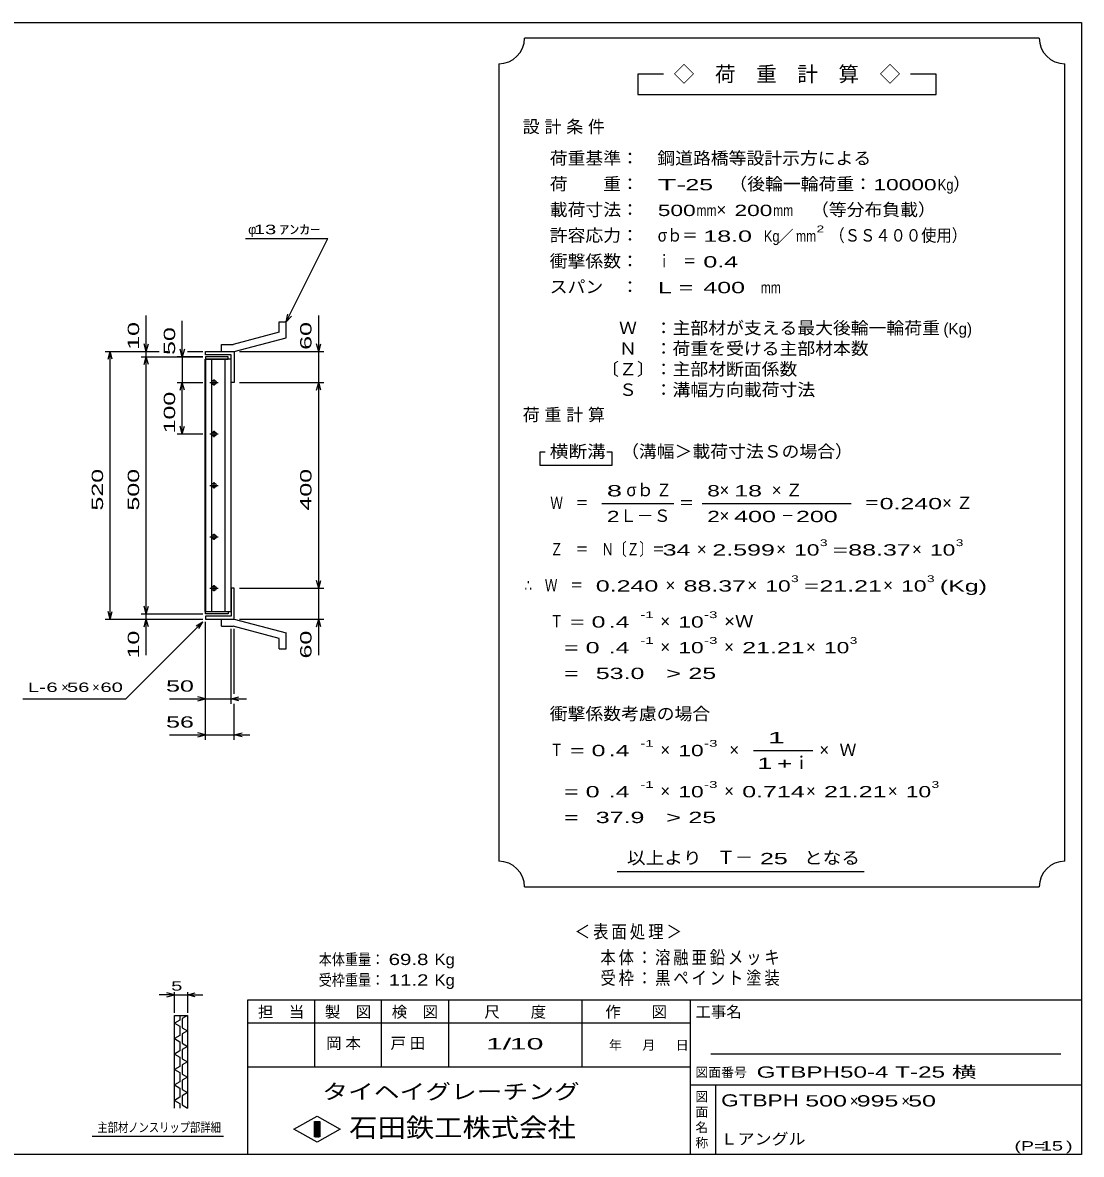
# Model space of a CAD drawing. Units: millimetres, scale not verified. Extents: x -1820 to 1731, y -1282 to 1054.
# Drawn here: x -326 to 1731, y -1146 to 1054 of the extents above; entities that cross this region are included whole.
import ezdxf
from ezdxf.enums import TextEntityAlignment as Align

# ---------------------------------------------------------------- set-up
doc = ezdxf.new("R2010")
doc.units = ezdxf.units.MM
doc.header["$LTSCALE"] = 10
for name, color, linetype, lineweight in [('0_2', 150, 'Continuous', 25), ('16', 3, 'Continuous', 25), ('19', 6, 'Continuous', 25), ('22', 2, 'Continuous', 25)]:
    doc.layers.add(name, color=color, linetype=linetype, lineweight=lineweight)
doc.styles.add('ベクトル', font='')
doc.styles.get('ベクトル').set_extended_font_data('ベクトル')

msp = doc.modelspace()

# ---------------------------------------------------------------- linework, layer by layer
at = {"layer": '0_2'}
for p, q in [((-1729, 1053.5), (1731, 1053.5)), ((1731, 1053.5), (1731, -1146.5)), ((1731, -846.5), (111, -846.5)), ((111, -846.5), (111, -1146.5)), ((241, -846.5), (241, -976.5)), ((371, -976.5), (371, -846.5)), ((501, -846.5), (501, -976.5)), ((761, -976.5), (761, -846.5)), ((971, -846.5), (971, -1146.5)), ((971, -891.5), (111, -891.5)), ((1691, -951.5), (1011, -951.5)), ((111, -976.5), (971, -976.5)), ((971, -1011.5), (1731, -1011.5)), ((1021, -1146.5), (1021, -1011.5)), ((201, -1097.5), (246, -1072.5)), ((246, -1072.5), (291, -1097.5)), ((246, -1122.5), (201, -1097.5)), ((241, -1082.5), (251, -1082.5)), ((241, -1112.5), (241, -1082.5)), ((241, -1082.5), (243, -1082.5)), ((243, -1082.5), (243, -1112.5)), ((245, -1112.5), (245, -1082.5)), ((245, -1082.5), (247, -1082.5)), ((291, -1097.5), (246, -1122.5)), ((247, -1082.5), (247, -1112.5)), ((249, -1112.5), (249, -1082.5)), ((249, -1082.5), (251, -1082.5)), ((251, -1082.5), (251, -1112.5)), ((251, -1082.5), (251, -1112.5)), ((251, -1112.5), (241, -1112.5)), ((243, -1112.5), (245, -1112.5)), ((247, -1112.5), (249, -1112.5)), ((1731, -1146.5), (-1729, -1146.5))]:
    msp.add_line(p, q, dxfattribs=at)
at = {"layer": '0_2', "color": 4}
for p, q in [((-31, -836.5), (-46, -832.5)), ((-31, -871.5), (-31, -831.5)), ((-6, -831.5), (-6, -871.5)), ((-6, -836.5), (9, -832.5)), ((-31, -836.5), (-61, -836.5)), ((-46, -840.5), (-31, -836.5)), ((-31, -836.5), (-6, -836.5)), ((9, -840.5), (-6, -836.5)), ((-6, -836.5), (24, -836.5)), ((-31, -876.5), (-6, -876.5)), ((-31, -1056.5), (-31, -876.5)), ((-21, -876.5), (-21, -885.5)), ((-6, -876.5), (-16, -882.5)), ((-6, -876.5), (-6, -1056.5)), ((-21, -885.5), (-31, -891.5)), ((-31, -891.5), (-21, -897.5)), ((-21, -897.5), (-21, -915.5)), ((-16, -882.5), (-16, -900.5)), ((-16, -900.5), (-6, -906.5)), ((-21, -915.5), (-31, -921.5)), ((-31, -921.5), (-21, -927.5)), ((-6, -906.5), (-16, -912.5)), ((-16, -912.5), (-16, -930.5)), ((-21, -945.5), (-31, -951.5)), ((-21, -927.5), (-21, -945.5)), ((-16, -930.5), (-6, -936.5)), ((-6, -936.5), (-16, -942.5)), ((-16, -942.5), (-16, -960.5)), ((-31, -951.5), (-21, -957.5)), ((-21, -957.5), (-21, -975.5)), ((-16, -960.5), (-6, -966.5)), ((-6, -966.5), (-16, -972.5)), ((-21, -975.5), (-31, -981.5)), ((-31, -981.5), (-21, -987.5)), ((-21, -987.5), (-21, -1005.5)), ((-16, -972.5), (-16, -990.5)), ((-21, -1005.5), (-31, -1011.5)), ((-31, -1011.5), (-21, -1017.5)), ((-16, -990.5), (-6, -996.5)), ((-6, -996.5), (-16, -1002.5)), ((-16, -1002.5), (-16, -1020.5)), ((-21, -1017.5), (-21, -1035.5)), ((-16, -1020.5), (-6, -1026.5)), ((-6, -1026.5), (-16, -1032.5)), ((-16, -1032.5), (-16, -1050.5)), ((-21, -1035.5), (-31, -1041.5)), ((-31, -1041.5), (-21, -1047.5)), ((-21, -1047.5), (-21, -1056.5)), ((-16, -1050.5), (-6, -1056.5)), ((64, -1111.5), (-191, -1111.5))]:
    msp.add_line(p, q, dxfattribs=at)
at = {"layer": '16'}
for p, q in [((28.3, -91.5), (28.3, 399.5)), ((28.3, 399.5), (29, 399.5)), ((73, 404), (29, 404)), ((29, 404), (29, 399.5)), ((29, 399.5), (73, 399.5)), ((29, 399.5), (29, -91.5)), ((79, 399.5), (29, 399.5)), ((40.5, 399.5), (40.5, -91.5)), ((67.5, -91.5), (67.5, 399.5)), ((73, 399.5), (73, 404)), ((79, -91.5), (79, 399.5)), ((37.5, 354), (53.5, 354)), ((47.5, 357), (43.5, 357)), ((45.5, 360), (45.5, 348)), ((43.5, 351), (47.5, 351)), ((37.5, 254), (53.5, 254)), ((47.5, 257), (43.5, 257)), ((43.5, 251), (47.5, 251)), ((45.5, 260), (45.5, 248)), ((37.5, 154), (53.5, 154)), ((47.5, 157), (43.5, 157)), ((45.5, 160), (45.5, 148)), ((43.5, 151), (47.5, 151)), ((37.5, 54), (53.5, 54)), ((47.5, 57), (43.5, 57)), ((43.5, 51), (47.5, 51)), ((45.5, 60), (45.5, 48)), ((47.5, -43), (43.5, -43)), ((45.5, -40), (45.5, -52)), ((37.5, -46), (53.5, -46)), ((43.5, -49), (47.5, -49)), ((29, -91.5), (28.3, -91.5)), ((29, -91.5), (73, -91.5)), ((29, -96), (29, -91.5)), ((29, -91.5), (79, -91.5)), ((73, -96), (29, -96)), ((73, -91.5), (73, -96))]:
    msp.add_line(p, q, dxfattribs=at)
for centre, radius, start, end in [((43.5, 354), 3, 90, 270), ((45.5, 354), 4, 46.6, 133.4), ((47.5, 354), 3, 270, 90), ((45.5, 354), 4, 226.6, 313.4), ((43.5, 254), 3, 90, 270), ((45.5, 254), 4, 46.6, 133.4), ((45.5, 254), 4, 226.6, 313.4), ((47.5, 254), 3, 270, 90), ((43.5, 154), 3, 90, 270), ((45.5, 154), 4, 46.6, 133.4), ((47.5, 154), 3, 270, 90), ((45.5, 154), 4, 226.6, 313.4), ((43.5, 54), 3, 90, 270), ((45.5, 54), 4, 46.6, 133.4), ((45.5, 54), 4, 226.6, 313.4), ((47.5, 54), 3, 270, 90), ((43.5, -46), 3, 90, 270), ((45.5, -46), 4, 46.6, 133.4), ((47.5, -46), 3, 270, 90), ((45.5, -46), 4, 226.6, 313.4)]:
    msp.add_arc(centre, radius, start, end, dxfattribs=at)
at = {"layer": '19'}
for p, q in [((172, 472), (186, 472)), ((172, 452), (172, 472)), ((186, 441), (186, 472)), ((172, 452), (83, 428)), ((85, 414), (186, 441)), ((60, 428), (83, 428)), ((60, 414), (60, 428)), ((29, 408), (29, 414)), ((29, 414), (84, 414)), ((79, 408), (29, 408)), ((60, 414), (85, 414)), ((79, 354), (79, 408)), ((84, 414), (85, 413)), ((85, 413), (85, 354)), ((85, 354), (79, 354)), ((85, -46), (79, -46)), ((79, -46), (79, -100)), ((85, -105), (85, -46)), ((29, -100), (29, -106)), ((79, -100), (29, -100)), ((29, -106), (84, -106)), ((60, -106), (85, -106)), ((60, -120), (60, -106)), ((84, -106), (85, -105)), ((85, -106), (186, -133)), ((60, -120), (83, -120)), ((172, -144), (83, -120)), ((172, -164), (172, -144)), ((186, -164), (186, -133)), ((172, -164), (186, -164))]:
    msp.add_line(p, q, dxfattribs=at)
at = {"layer": '22', "color": 4}
for p, q in [((1649, 1023.5), (649, 1023.5)), ((599, 973.5), (599, -576.5)), ((1699, -576.5), (1699, 973.5)), ((919, 953.5), (869, 953.5)), ((869, 953.5), (869, 913.5)), ((1449, 953.5), (1399, 953.5)), ((1449, 913.5), (1449, 953.5)), ((869, 913.5), (1449, 913.5)), ((107, 634), (267, 634)), ((186, 472), (267, 634)), ((-86, 414), (-86, 484)), ((186, 472), (189, 486.6)), ((249, 414), (249, 484)), ((-16, 404), (-16, 474)), ((186, 472), (196, 483)), ((-86, 414), (-90, 429)), ((-86, 414), (-82, 429)), ((-16, 404), (-20, 419)), ((-12, 419), (-16, 404)), ((249, 414), (245, 429)), ((249, 414), (253, 429)), ((-166, 414), (-61, 414)), ((-160, 399), (-156, 414)), ((-152, 399), (-156, 414)), ((-156, -106), (-156, 414)), ((-96, 414), (-61, 414)), ((-96, 404), (24, 404)), ((-90, 389), (-86, 404)), ((-86, 404), (-86, 414)), ((-82, 389), (-86, 404)), ((-86, -96), (-86, 404)), ((24, 404), (-26, 404)), ((-16, 404), (-16, 354)), ((-6, 414), (24, 414)), ((-6, 414), (24, 414)), ((95, 414), (259, 414)), ((249, 354), (249, 414)), ((-26, 354), (24, 354)), ((-20, 339), (-16, 354)), ((-12, 339), (-16, 354)), ((-16, 254), (-16, 354)), ((95, 354), (259, 354)), ((245, 339), (249, 354)), ((253, 339), (249, 354)), ((249, -46), (249, 354)), ((-16, 254), (-20, 269)), ((-16, 254), (-12, 269)), ((-26, 254), (24, 254)), ((689, 218.5), (679, 218.5)), ((679, 218.5), (679, 193.5)), ((819, 218.5), (809, 218.5)), ((819, 193.5), (819, 218.5)), ((679, 193.5), (819, 193.5)), ((799, 118.5), (939, 118.5)), ((994, 118.5), (1284, 118.5)), ((249, -46), (245, -31)), ((249, -46), (253, -31)), ((95, -46), (259, -46)), ((249, -106), (249, -46)), ((-86, -96), (-90, -81)), ((-86, -96), (-82, -81)), ((-166, -106), (24, -106)), ((-156, -106), (-160, -91)), ((-156, -106), (-152, -91)), ((-96, -96), (24, -96)), ((-96, -106), (24, -106)), ((-90, -121), (-86, -106)), ((-86, -106), (-86, -96)), ((-82, -121), (-86, -106)), ((-86, -176), (-86, -106)), ((95, -106), (259, -106)), ((245, -121), (249, -106)), ((253, -121), (249, -106)), ((249, -176), (249, -106)), ((-126, -261), (24, -111)), ((11, -119), (24, -111)), ((16, -124), (24, -111)), ((29, -271), (29, -111)), ((29, -341), (29, -111)), ((79, -271), (79, -125)), ((85, -251), (85, -125)), ((-326, -261), (-126, -261)), ((-41, -261), (29, -261)), ((29, -261), (14, -257)), ((14, -265), (29, -261)), ((29, -261), (79, -261)), ((79, -261), (94, -257)), ((94, -265), (79, -261)), ((79, -261), (109, -261)), ((85, -341), (85, -271)), ((29, -331), (14, -327)), ((85, -331), (100, -327)), ((-41, -331), (29, -331)), ((14, -335), (29, -331)), ((29, -331), (85, -331)), ((100, -335), (85, -331)), ((85, -331), (115, -331)), ((1094, -361.5), (1209, -361.5)), ((829, -596.5), (1309, -596.5)), ((649, -626.5), (1649, -626.5))]:
    msp.add_line(p, q, dxfattribs=at)
for centre, start, end in [((599, 1023.5), 270, 0), ((1699, 1023.5), 180, 270), ((599, -626.5), 0, 90), ((1699, -626.5), 90, 180)]:
    msp.add_arc(centre, 50, start, end, dxfattribs=at)

# ---------------------------------------------------------------- texts
at = {"layer": '0_2', "color": 2, "style": 'ベクトル'}
for s, width, p in [(' 5 ', 1.6, (-48.5, -819)), ('主部材ノンスリップ部詳細', 0.8, (-181, -1094))]:
    msp.add_text(s, height=18.33, dxfattribs=dict(at, width=width)).set_placement(p, align=Align.MIDDLE_LEFT)
at = {"layer": '0_2', "style": 'ベクトル'}
for s, height, p in [('担\u3000当', 21.99, (131, -869.5)), ('製\u3000図', 21.99, (261, -869.5)), ('検\u3000図', 21.99, (391, -869.5)), ('尺\u3000\u3000度', 21.99, (571, -869.5)), ('作\u3000\u3000図', 21.99, (806, -869.5)), ('工事名', 21.99, (981, -869.5)), ('年', 18.3, (813, -934)), ('月', 18.3, (878, -934)), ('日', 18.3, (943, -934)), ('図面番号', 18.33, (981, -987)), ('図', 18.3, (981, -1034)), ('面', 18.3, (981, -1064)), ('名', 18.3, (981, -1094)), ('称', 18.3, (981, -1124))]:
    msp.add_text(s, height=height, dxfattribs=at).set_placement(p, align=Align.MIDDLE_LEFT)
at = {"layer": '0_2', "color": 222, "style": 'ベクトル'}
for s, height, width, p in [('タイヘイグレーチング', 29.33, 1.25, (256, -1024.5)), ('石田鉄工株式会社', 36.66, 1.1, (308.5, -1094.5))]:
    msp.add_text(s, height=height, dxfattribs=dict(at, width=width)).set_placement(p, align=Align.MIDDLE_LEFT)
at = {"layer": '22', "style": 'ベクトル'}
for s, height, p in [('◇\u3000荷\u3000重\u3000計\u3000算\u3000◇', 29.33, (939, 953.5)), ('）', 24.2, (1482, 740)), ('×', 24.2, (1022, 690)), ('φ', 18.3, (112, 651.5)), ('／', 22, (1141.5, 638.5)), ('(Kg)', 21.99, (1463, 458.5)), ('σｂ', 24.19, (847, 145)), ('×', 24.2, (1028, 145)), ('Ｌ－Ｓ', 24.19, (834, 95)), ('×', 24.2, (1028, 95)), ('×', 24.2, (984, 30)), ('×', 24.2, (1138, 30)), ('×', 24.2, (1402, 30)), ('×', 24.2, (923, -40)), ('×', 24.2, (1082, -40)), ('×', 24.2, (1346, -40)), ('×', 24.2, (913, -110)), ('×', 24.2, (913, -160)), ('×', 24.2, (1037, -160)), ('×', 24.2, (1196, -160)), ('×', 18.3, (-251, -238.5)), ('×', 18.3, (-191, -238.5)), ('Ｗ', 24.2, (1261, -360)), ('×', 24.2, (913, -360)), ('×', 24.2, (1047, -360)), ('ｉ', 24.2, (1170.5, -385)), ('×', 24.2, (1222, -360)), ('×', 24.2, (913, -440)), ('×', 24.2, (1037, -440)), ('×', 24.2, (1196, -440)), ('×', 24.2, (1355, -440)), ('Ｔ－', 25.66, (1023, -569)), ('×', 22, (1281, -1042.5)), ('×', 22, (1381, -1042.5))]:
    msp.add_text(s, height=height, dxfattribs=at).set_placement(p, align=Align.MIDDLE_LEFT)
for s, height, width, p in [('荷重基準：\u3000', 24.19, 1.05, (698, 790)), ('鋼道路橋等設計示方による', 24.19, 1.05, (907, 790)), ('荷\u3000\u3000重：\u3000', 24.19, 1.05, (698, 740)), ('T-', 21.99, 2, (908, 738.5)), (' 25 ', 21.99, 1.65, (948, 738.5)), ('（後輪一輪荷重：', 24.19, 1.05, (1047, 740)), ('10000', 21.99, 1.5, (1327, 738.5)), ('Kg', 21.99, 0.85, (1452, 738.5)), ('載荷寸法：\u3000', 24.19, 1.05, (698, 690)), ('\u3000（等分布負載）', 24.19, 1.05, (1171, 690)), ('500', 21.99, 1.5, (908, 688.5)), ('mm', 21.99, 0.8, (983, 688.5)), ('200', 21.99, 1.5, (1057, 688.5)), ('mm', 21.99, 0.8, (1132, 688.5)), (' 13 ', 18.33, 1.6, (112, 651.5)), ('ｱﾝｶｰ', 18.33, 1.6, (172, 651.5)), ('許容応力：\u3000', 24.19, 1.05, (698, 640)), ('σｂ＝', 24.19, 0.9, (908, 640)), (' 18.0', 21.99, 1.65, (983, 638.5)), ('Kg', 21.99, 0.85, (1114, 638.5)), ('mm', 21.99, 0.8, (1176.5, 638.5)), ('2', 13.2, 1.5, (1216.5, 652.5)), ('（ＳＳ４００使用）', 24.19, 0.9, (1241.5, 640)), ('衝撃係数：\u3000', 24.19, 1.05, (698, 590)), ('ｉ\u3000＝', 24.19, 0.75, (908, 590)), (' 0.4', 21.99, 1.65, (983, 588.5)), ('スパン\u3000：\u3000', 24.19, 1.05, (698, 540)), ('L =', 21.99, 1.65, (908, 538.5)), (' 400 ', 21.99, 1.65, (983, 538.5)), ('mm', 21.99, 0.8, (1108, 538.5)), ('\u3000Ｗ\u3000：主部材が支える最大後輪一輪荷重', 24.19, 1.05, (798, 460)), ('\u3000Ｎ\u3000：荷重を受ける主部材本数', 24.19, 1.05, (798, 420)), ('〔Ｚ〕：主部材断面係数', 24.19, 1.05, (798, 380)), ('\u3000Ｓ\u3000：溝幅方向載荷寸法', 24.19, 1.05, (798, 340)), ('横断溝', 24.19, 1.1, (698, 220)), ('\u3000（溝幅＞載荷寸法Ｓの場合）', 24.19, 1.05, (802, 220)), ('8', 22, 1.8, (809, 143.5)), ('Ｚ', 24.2, 0.9, (905, 145)), ('8', 22, 1.5, (1004, 143.5)), (' 18 ', 21.99, 1.65, (1043, 143.5)), ('Ｗ\u3000＝', 24.19, 0.75, (699, 120)), ('＝', 24.2, 0.9, (949, 120)), ('＝', 24.2, 0.9, (1309, 120)), ('0.240', 21.99, 1.65, (1339, 118.5)), ('2', 22, 1.5, (809, 93.5)), ('2', 22, 1.5, (1004, 93.5)), (' 400 ', 21.99, 1.65, (1043, 93.5)), ('－', 24.2, 0.75, (1148, 95)), (' 200 ', 21.99, 1.65, (1163, 93.5)), ('Ｚ\u3000＝\u3000Ｎ〔Ｚ〕＝', 24.19, 0.75, (699, 30)), ('3', 13.2, 1.5, (1223, 42.5)), ('3', 13.2, 1.5, (1487, 42.5)), (' 34 ', 21.99, 1.65, (904, 28.5)), ('2.599', 21.99, 1.65, (1014, 28.5)), ('10', 21.99, 1.5, (1173, 28.5)), ('=', 22, 1.7, (1248, 28.5)), ('88.37', 21.99, 1.65, (1278, 28.5)), ('10', 21.99, 1.5, (1437, 28.5)), ('3', 13.2, 1.5, (1167, -27.5)), ('3', 13.2, 1.5, (1431, -27.5)), ('∴\u3000Ｗ\u3000＝', 24.19, 0.75, (649, -40)), (' 0.240', 21.99, 1.65, (774, -41.5)), ('88.37', 21.99, 1.65, (958, -41.5)), ('10', 21.99, 1.5, (1117, -41.5)), ('=', 22, 1.7, (1192, -41.5)), ('21.21', 21.99, 1.65, (1222, -41.5)), ('10', 21.99, 1.5, (1381, -41.5)), ('(Kg)', 21.99, 1.65, (1456, -41.5)), ('Ｔ', 24.2, 0.75, (699, -110)), (' = 0', 21.99, 1.65, (724, -111.5)), (' .4 ', 21.99, 1.65, (799, -111.5)), ('-1', 13.2, 1.65, (874, -97.5)), ('10', 21.99, 1.5, (948, -111.5)), ('-3', 13.2, 1.65, (998, -97.5)), ('×Ｗ', 24.19, 1.1, (1037, -110)), ('  = 0', 21.99, 1.65, (699, -161.5)), (' .4 ', 21.99, 1.65, (799, -161.5)), ('-1', 13.2, 1.65, (874, -147.5)), ('10', 21.99, 1.5, (948, -161.5)), ('-3', 13.2, 1.65, (998, -147.5)), ('21.21', 21.99, 1.65, (1072, -161.5)), ('10', 21.99, 1.5, (1231, -161.5)), ('3', 13.2, 1.5, (1281, -147.5)), ('  =', 21.99, 1.65, (699, -211.5)), (' 53.0', 21.99, 1.65, (774, -211.5)), ('>', 22, 1.7, (924, -211.5)), (' 25 ', 21.99, 1.65, (954, -211.5)), ('L-', 18.33, 1.6, (-316, -238.5)), (' 6 ', 18.33, 1.6, (-291, -238.5)), (' 56 ', 18.33, 1.6, (-251, -238.5)), (' 60 ', 18.33, 1.6, (-186, -238.5)), (' 50 ', 21.99, 1.65, (-61, -236)), ('衝撃係数考慮の場合', 24.19, 1.05, (698, -290)), (' 56 ', 21.99, 1.65, (-61, -306)), ('Ｔ', 24.2, 0.75, (699, -360)), (' = 0', 21.99, 1.65, (724, -361.5)), (' .4 ', 21.99, 1.65, (799, -361.5)), ('-1', 13.2, 1.65, (874, -347.5)), ('10', 21.99, 1.5, (948, -361.5)), ('-3', 13.2, 1.65, (998, -347.5)), ('  = 0', 21.99, 1.65, (699, -441.5)), (' .4 ', 21.99, 1.65, (799, -441.5)), ('-1', 13.2, 1.65, (874, -427.5)), ('10', 21.99, 1.5, (948, -441.5)), ('-3', 13.2, 1.65, (998, -427.5)), ('0.714', 21.99, 1.65, (1072, -441.5)), ('21.21', 21.99, 1.65, (1231, -441.5)), ('10', 21.99, 1.5, (1390, -441.5)), ('3', 13.2, 1.5, (1440, -427.5)), (' 37.9', 21.99, 1.65, (774, -491.5)), ('>', 22, 1.7, (924, -491.5)), (' 25 ', 21.99, 1.65, (954, -491.5)), ('  =', 21.99, 1.65, (699, -491.5)), ('以上より\u3000', 24.19, 1.1, (848, -570)), (' 25 ', 21.99, 1.65, (1093, -571.5)), ('となる', 24.19, 1.1, (1192, -570)), ('本体重量：', 21.99, 0.85, (249, -767.5)), (' 69.8', 21.99, 1.35, (374, -767.5)), ('Kg', 21.99, 1.1, (474, -767.5)), ('受枠重量：', 21.99, 0.85, (249, -807.5)), (' 11.2', 21.99, 1.35, (374, -807.5)), ('Kg', 21.99, 1.1, (474, -807.5)), ('1/', 21.99, 2, (574, -931.5)), (' 10 ', 21.99, 2, (604, -931.5)), ('GTBPH50-4 T-25 横       ', 21.99, 1.6, (1100, -986.5)), ('GTBPH', 23.46, 1.4, (1031, -1041.5)), (' 500 ', 21.99, 1.65, (1181, -1042.5)), (' 995 ', 21.99, 1.65, (1281, -1042.5)), (' 50 ', 21.99, 1.65, (1381, -1042.5)), ('Ｌアングル', 21.99, 1.1, (1030, -1116.5)), ('(P=', 18.33, 1.55, (1601, -1130)), (' 15 ', 18.33, 1.6, (1641, -1130)), (')', 18.3, 1.6, (1701, -1130))]:
    msp.add_text(s, height=height, dxfattribs=dict(at, width=width)).set_placement(p, align=Align.MIDDLE_LEFT)
at = {"layer": '22', "style": 'ベクトル', "width": 1.65}
for s, p in [(' 10 ', (-111, 404)), (' 60 ', (224, 404)), (' 50 ', (-41, 394)), (' 100 ', (-41, 241.5)), (' 520 ', (-181, 91.5)), (' 500 ', (-111, 91.5)), (' 400 ', (224, 91.5)), (' 10 ', (-111, -196)), (' 60 ', (224, -196))]:
    msp.add_text(s, height=21.99, rotation=90, dxfattribs=at).set_placement(p, align=Align.MIDDLE_LEFT)
at = {"layer": '22', "attachment_point": 4, "style": 'ベクトル'}
for s, insert, char_height in [('\\T1.28;設計条件', (645.5, 850), 24.19), ('\\T1.28;荷重計算', (645.5, 290), 24.19), ('\\T1.42;×Ｚ', (1129.5, 145), 24.19), ('\\T1.42;×Ｚ', (1460.5, 120), 24.19), ('\\T1.25;\\W2;\\~1\\~', (1101.5, -336.5), 21.99), ('\\T1.33;\\W1.75;1+', (1101.5, -386.5), 21.99), ('\\T1.2;\\W0.85;＜表面処理＞', (746.5, -715), 25.66), ('\\T1.19;\\W0.85;本体：溶融亜鉛メッキ', (796.5, -765), 25.66), ('\\T1.19;\\W0.85;受枠：黒ペイント塗装', (796.5, -805), 25.66), ('\\T1.25;岡本\u3000', (263.5, -931.5), 21.99), ('\\T1.25;戸田\u3000', (388.5, -931.5), 21.99)]:
    msp.add_mtext(s, dxfattribs=dict(at, insert=insert, char_height=char_height))

doc.saveas('drawing.dxf')
